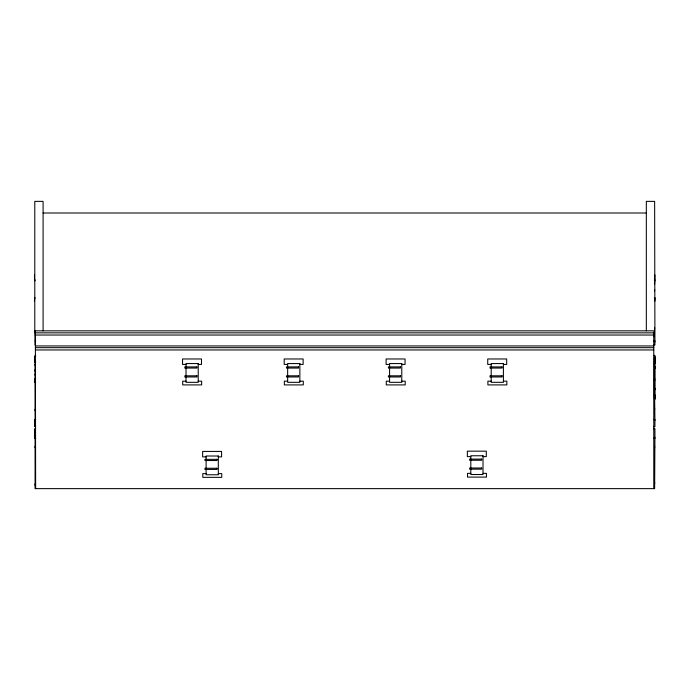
<?xml version="1.0" encoding="UTF-8"?>
<svg xmlns="http://www.w3.org/2000/svg" width="690" height="690" viewBox="0 0 690 690"><rect width="100%" height="100%" fill="white"/><g stroke="black" fill="none" stroke-linecap="round" stroke-linejoin="round"><path stroke-width="1.03" d="M43.091 213.003L646.332 213.003M34.5 279.864L35.078 279.864M654.353 279.864L654.922 279.864M35.078 280.727L34.5 280.727L34.5 274.982M654.353 280.727L654.922 280.727M654.638 284.211L654.922 274.982M654.638 289.507L654.638 290.939M35.078 297.666L34.5 297.666L34.5 301.116M654.353 297.666L654.922 297.666L654.922 301.116M34.5 298.813L35.078 298.813M654.353 298.813L654.922 298.813M654.638 327.69L654.638 329.121M34.785 330.838L654.638 330.838M654.638 332.847L34.785 332.847L34.785 201.368L43.091 201.368L43.091 330.855M35.078 335.03L654.353 335.03L654.353 331.804M653.775 336.66L654.068 331.804M35.078 340.955L35.647 340.955M653.775 340.955L654.922 340.955L654.922 344.974L653.775 344.974M654.922 341.817L654.638 201.368L646.332 201.368L646.332 330.855M35.647 344.974L35.078 344.974L35.078 331.804M35.647 345.94L653.775 345.94M35.647 347.665L653.775 347.665M35.647 349.959L653.775 349.959M35.078 355.376L35.647 355.376M653.775 355.376L654.922 355.376L654.922 357.265M35.647 356.333L34.5 356.333L34.5 362.078L35.647 362.078M34.5 361.215L35.078 361.215M35.647 361.974L35.078 361.974L35.078 379.043M654.922 362.207L655.5 362.207M654.353 363.354L655.5 363.354L655.5 357.041L654.353 357.041L654.353 398.949L655.5 398.949L655.5 395.215L654.353 395.215M35.078 364.277L35.078 365.424M186.015 364.432L182.548 364.432L182.548 358.973L201.497 358.973L201.497 364.432L198.22 364.432M287.652 364.432L284.185 364.432L284.185 358.973L303.134 358.973L303.134 364.432L299.857 364.432M389.574 364.432L386.107 364.432L386.107 358.973L405.056 358.973L405.056 364.432L401.778 364.432M491.202 364.432L487.735 364.432L487.735 358.973L506.684 358.973L506.684 364.432L503.407 364.432M654.922 366.856L655.5 366.856L655.5 368.003L654.922 368.003M35.078 369.607L35.078 371.324M35.078 374.04L35.078 375.188M35.647 379.017L34.5 379.017L34.5 382.458L35.647 382.458M654.353 379.017L654.922 379.017M34.5 380.164L35.078 380.164M654.353 380.164L654.922 380.164M186.015 381.173L182.703 381.173L182.703 384.908L201.653 384.908L201.653 381.173L198.22 381.173M287.652 381.173L284.34 381.173L284.34 384.908L303.289 384.908L303.289 381.173L299.857 381.173M389.574 381.173L386.262 381.173L386.262 384.908L405.211 384.908L405.211 381.173L401.778 381.173M491.202 381.173L487.89 381.173L487.89 384.908L506.839 384.908L506.839 381.173L503.407 381.173M654.922 388.392L655.5 388.392L655.5 389.54L654.922 389.54M654.922 396.362L655.5 396.362M654.638 408.359L654.638 409.8M35.078 409.222L35.078 410.662M35.647 419.563L34.5 419.563L34.5 426.739L35.647 426.739M653.775 419.563L654.922 419.563L654.922 426.739L653.775 426.739M34.5 420.417L35.078 420.417M654.922 420.417L654.638 398.234M35.647 428.783L34.5 428.783L34.5 438.262L35.647 438.262M653.775 428.783L654.922 428.783L654.922 438.262L653.775 438.262M34.5 437.4L35.078 437.4L35.078 488.632L654.638 488.632L654.922 437.4M35.078 446.257L35.078 447.698M654.638 446.257L654.638 447.698M470.813 456.625L467.346 456.625L467.346 451.165L486.295 451.165L486.295 456.625L483.017 456.625M206.112 456.875L202.644 456.875L202.644 451.424L221.594 451.424L221.594 456.875L218.316 456.875M470.813 473.366L467.501 473.366L467.501 477.101L486.45 477.101L486.45 473.366L483.017 473.366M206.112 473.616L202.8 473.616L202.8 477.351L221.749 477.351L221.749 473.616L218.316 473.616M654.638 482.146L654.638 483.587M35.078 483.871L35.078 485.303M654.922 363.354L654.922 395.215M654.638 363.044L654.638 396.103M653.775 332.356L653.775 488.632M35.647 488.632L35.363 331.804M35.078 382.234L35.078 419.563M198.22 363.57L186.015 363.57L186.015 382.32L198.22 382.32L198.22 363.57M299.857 363.57L287.652 363.57L287.652 382.32L299.857 382.32L299.857 363.57M401.778 363.57L389.574 363.57L389.574 382.32L401.778 382.32L401.778 363.57M503.407 363.57L491.202 363.57L491.202 382.32L503.407 382.32L503.407 363.57M196.9 366.916L184.842 366.916L184.842 368.063L196.9 368.063L196.9 366.916M298.529 366.916L286.471 366.916L286.471 368.063L298.529 368.063L298.529 366.916M400.45 366.916L388.392 366.916L388.392 368.063L400.45 368.063L400.45 366.916M502.087 366.916L490.029 366.916L490.029 368.063L502.087 368.063L502.087 366.916M196.9 375.817L184.842 375.817L184.842 376.964L196.9 376.964L196.9 375.817M298.529 375.817L286.471 375.817L286.471 376.964L298.529 376.964L298.529 375.817M400.45 375.817L388.392 375.817L388.392 376.964L400.45 376.964L400.45 375.817M502.087 375.817L490.029 375.817L490.029 376.964L502.087 376.964L502.087 375.817M483.017 455.762L470.813 455.762L470.813 474.513L483.017 474.513L483.017 455.762M218.316 456.012L206.112 456.012L206.112 474.772L218.316 474.772L218.316 456.012M481.689 459.109L469.631 459.109L469.631 460.256L481.689 460.256L481.689 459.109M216.996 459.359L204.939 459.359L204.939 460.515L216.996 460.515L216.996 459.359M481.689 468.01L469.631 468.01L469.631 469.157L481.689 469.157L481.689 468.01M216.996 468.26L204.939 468.26L204.939 469.416L216.996 469.416L216.996 468.26"/></g></svg>
